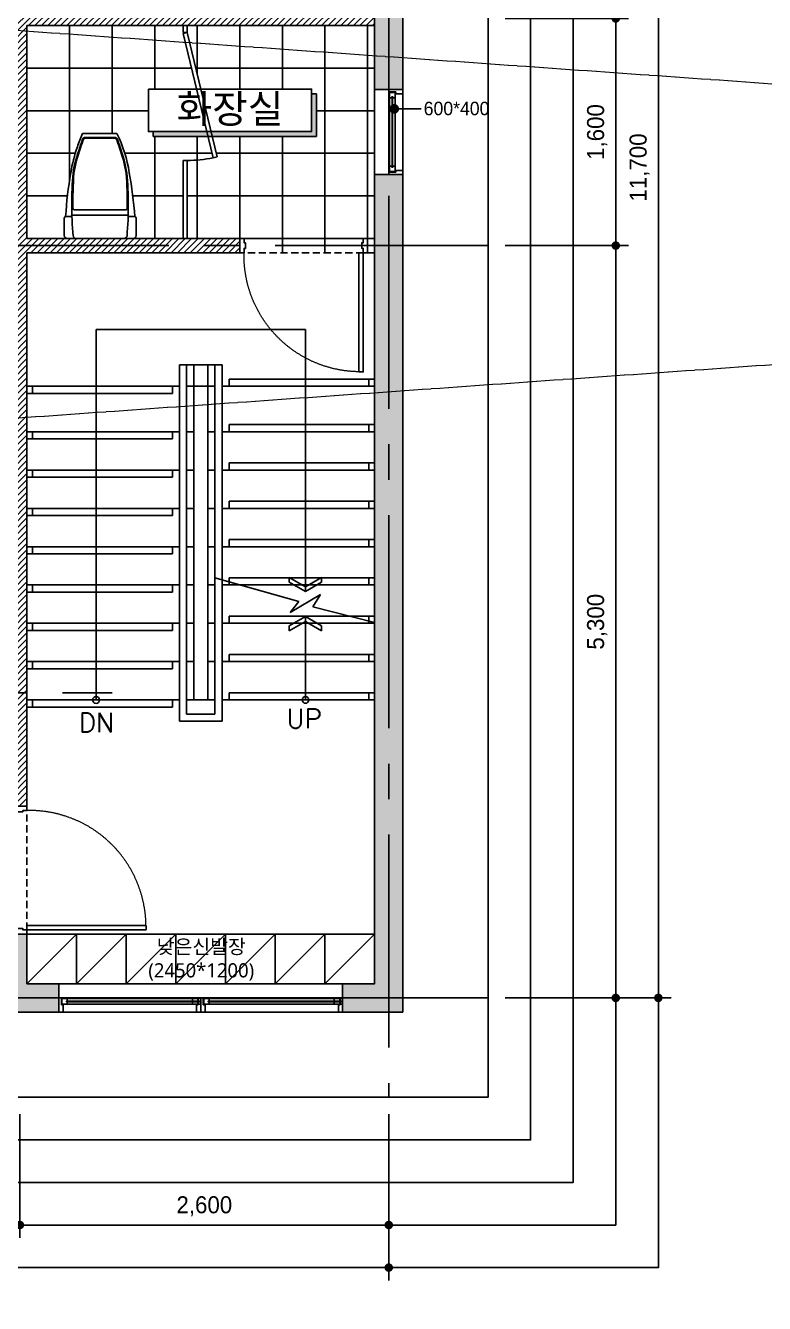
# Model space of a CAD drawing. Header units: millimetres. Extents: x -224448 to 1592092, y -164641 to 319001.
# Drawn here: x 82742 to 87950, y 82909 to 91912 of the extents above; entities that cross this region are included whole.
import ezdxf
from ezdxf.enums import TextEntityAlignment as Align

# ---------------------------------------------------------------- set-up
doc = ezdxf.new("R2010")
doc.units = ezdxf.units.MM
for name, pattern in [('CEN', [62, 60, -1, 0, -1]), ('CENTER2', [1.125, 0.75, -0.125, 0.125, -0.125]), ('HIDDEN', [9.525, 6.35, -3.175])]:
    doc.linetypes.add(name, pattern=pattern)
doc.layers.get('Defpoints').update_dxf_attribs({"color": 35})
for name, color, linetype in [('ARREA', 1, 'Continuous'), ('CORE', 7, 'Continuous'), ('DIM', 3, 'Continuous'), ('FUR', 6, 'Continuous'), ('i-furn-bath', 6, 'Continuous'), ('I-SYM', 4, 'Continuous'), ('I-TEXT', 7, 'Continuous'), ('I_CON', 2, 'Continuous'), ('I_DOOR', 4, 'Continuous'), ('I_FUR', 6, 'Continuous'), ('I_HAT', 8, 'Continuous'), ('I_TXT', 7, 'Continuous'), ('I_WALL', 3, 'Continuous'), ('I_WIN', 5, 'Continuous')]:
    doc.layers.add(name, color=color, linetype=linetype)
doc.layers.add('I_CEN', color=1, linetype='CEN', lineweight=13)
doc.layers.add('I_DIM', color=1, linetype='Continuous', lineweight=13)
doc.styles.add('HY울릉도', font='')
doc.styles.add('IABU-글꼴스타일', font='')
doc.styles.add('NTOP', font='Dotum.ttf')
doc.styles.add('ROMANS', font='romans', dxfattribs={"height": 135})
doc.styles.add('맑은고딕', font='malgun.ttf')
doc.styles.get('HY울릉도').set_extended_font_data('HY울릉도L')
doc.styles.get('IABU-글꼴스타일').set_extended_font_data('HY울릉도L')
doc.dimstyles.new('IABC-100 (SUB)', dxfattribs={"dimscale": 60, "dimtxt": 2, "dimasz": 1, "dimexe": 1.5, "dimexo": 2, "dimgap": 1, "dimtad": 1, "dimdec": 0, "dimdsep": 46, "dimlunit": 6, "dimtxsty": 'IABU-글꼴스타일', "dimblk": '1234_Dot', "dimcen": 1, "dimclrd": 4, "dimclre": 4, "dimclrt": 7, "dimadec": 0, "dimazin": 0, "dimtfac": 1, "dimtdec": 0, "dimtix": 1, "dimtmove": 2, "dimatfit": 3, "dimldrblk": '1234_Dot', "dimfxl": 2, "dimtolj": 1, "dimtzin": 0, "dimarcsym": 0})

# ---------------------------------------------------------------- blocks, each defined once
blk = doc.blocks.new('klsdfa')
at = {"layer": 'I_CEN'}
blk.add_arc((2937606.3, -1355168), 820.3, 90.70525, 181.30421, dxfattribs=at)
at = {"layer": 'I_DOOR'}
for points in [[(2937596.2, -1354346.6), (2937596.2, -1355186.6), (2937626.2, -1355186.6), (2937626.2, -1354346.6)], [(2936756.2, -1355186.6), (2936756.2, -1355286.6), (2936786.2, -1355286.6), (2936786.2, -1355256.6), (2936796.2, -1355256.6), (2936796.2, -1355216.6), (2936786.2, -1355216.6), (2936786.2, -1355186.6), (2936756.2, -1355186.6)], [(2937656.2, -1355186.6), (2937656.2, -1355286.6), (2937626.2, -1355286.6), (2937626.2, -1355256.6), (2937616.2, -1355256.6), (2937616.2, -1355216.6), (2937626.2, -1355216.6), (2937626.2, -1355186.6), (2937656.2, -1355186.6)]]:
    blk.add_lwpolyline(points, close=True, dxfattribs=at)
at = {"layer": 'I_FUR', "color": 8, "linetype": 'HIDDEN', "ltscale": 8}
for p, q in [((2937626.2, -1355186.6), (2936786.2, -1355186.6)), ((2936786.2, -1355286.6), (2937626.2, -1355286.6))]:
    blk.add_line(p, q, dxfattribs=at)
blk = doc.blocks.new('ff')
at = {"layer": 'I_WIN', "linetype": 'Continuous'}
for p, q in [((43740, 8610), (43710, 8610)), ((43710, 8610), (43710, 8519.1)), ((43727.4, 8510.1), (43727.4, 8559.1)), ((43727.4, 8559.1), (43740, 8559.1)), ((43730.7, 8514.8), (43730.7, 8554.8)), ((43730.7, 8554.8), (43768.7, 8554.8)), ((44289.3, 8554.8), (43730.7, 8554.8)), ((43740, 8559.1), (43740, 8610)), ((43768.7, 8554.8), (43768.7, 8540.1)), ((44289.3, 8554.8), (44251.3, 8554.8)), ((44251.3, 8554.8), (44251.3, 8540.1)), ((44289.3, 8554.8), (44251.3, 8554.8)), ((44251.3, 8554.8), (44251.3, 8540.1)), ((44280, 8561.1), (44280, 8610)), ((44280, 8610), (44310, 8610)), ((44280, 8559), (44280, 8561.1)), ((44292.6, 8559), (44280, 8559)), ((44289.3, 8514.8), (44289.3, 8554.8)), ((44289.3, 8514.8), (44289.3, 8554.8)), ((44292.6, 8510), (44292.6, 8559)), ((44310, 8610), (44310, 8519.1)), ((44310, 8610), (44310, 8519)), ((43710, 8519.1), (43710, 8510.1)), ((43710, 8510.1), (43727.4, 8510.1)), ((43768.7, 8514.8), (43730.7, 8514.8)), ((44289.3, 8514.8), (43730.7, 8514.8)), ((43768.7, 8540.1), (43763.2, 8538.3)), ((43763.2, 8538.3), (43763.2, 8531.9)), ((44256.8, 8537.1), (43763.2, 8537.1)), ((43763.2, 8533.1), (44256.8, 8533.1)), ((43763.2, 8531.9), (43768.7, 8530.1)), ((43768.7, 8540.9), (43771.5, 8539.5)), ((43768.7, 8529.3), (43771.5, 8530.7)), ((43768.7, 8530.1), (43768.7, 8514.8)), ((43771.5, 8539.5), (43772, 8538.5)), ((43771.5, 8530.7), (43772, 8531.7)), ((43772, 8538.5), (43772.5, 8537.1)), ((43772, 8531.7), (43772.5, 8533.1)), ((44248, 8538.5), (44247.5, 8537.1)), ((44248, 8538.5), (44247.5, 8537.1)), ((44248, 8531.7), (44247.5, 8533.1)), ((44248, 8531.7), (44247.5, 8533.1)), ((44248.5, 8539.5), (44248, 8538.5)), ((44248.5, 8539.5), (44248, 8538.5)), ((44248.5, 8530.7), (44248, 8531.7)), ((44248.5, 8530.7), (44248, 8531.7)), ((44251.3, 8540.9), (44248.5, 8539.5)), ((44251.3, 8540.9), (44248.5, 8539.5)), ((44251.3, 8529.3), (44248.5, 8530.7)), ((44251.3, 8529.3), (44248.5, 8530.7)), ((44251.3, 8540.1), (44256.8, 8538.3)), ((44251.3, 8540.1), (44256.8, 8538.3)), ((44256.8, 8531.9), (44251.3, 8530.1)), ((44256.8, 8531.9), (44251.3, 8530.1)), ((44251.3, 8530.1), (44251.3, 8514.8)), ((44251.3, 8530.1), (44251.3, 8514.8)), ((44251.3, 8514.8), (44289.3, 8514.8)), ((44251.3, 8514.8), (44289.3, 8514.8)), ((44254.8, 8537.1), (44254.8, 8533.1)), ((44254.8, 8537.1), (44254.8, 8533.1)), ((44256.8, 8538.3), (44256.8, 8531.9)), ((44256.8, 8538.3), (44256.8, 8531.9)), ((44310, 8510), (44292.6, 8510)), ((44310, 8519.1), (44310, 8510.1)), ((44310, 8519), (44310, 8510))]:
    blk.add_line(p, q, dxfattribs=at)
blk.add_lwpolyline([(44310, 8610), (43710, 8610), (43710, 8510.1), (44310, 8510.1)], dxfattribs=at)
blk = doc.blocks.new('win101')
at = {"layer": 'I_WIN', "linetype": 'Continuous'}
for p, q in [((-123185.3, -156809.4), (-123185.3, -156800.4)), ((-123185.3, -156800.4), (-123167.9, -156800.4)), ((-123185.3, -156809.5), (-123185.3, -156800.5)), ((-123185.3, -156900.4), (-123185.3, -156809.4)), ((-123185.3, -156900.4), (-123185.3, -156809.5)), ((-123167.9, -156800.4), (-123167.9, -156849.4)), ((-123126.6, -156805.2), (-123164.6, -156805.2)), ((-123164.6, -156805.2), (-123164.6, -156845.2)), ((-123164.6, -156805.2), (-122185.3, -156805.2)), ((-123126.6, -156805.2), (-123164.6, -156805.2)), ((-123164.6, -156805.2), (-123164.6, -156845.2)), ((-123132.2, -156822.3), (-123126.6, -156820.5)), ((-123132.2, -156822.3), (-123126.6, -156820.5)), ((-123132.2, -156828.8), (-123132.2, -156822.3)), ((-123132.2, -156828.8), (-123132.2, -156822.3)), ((-123130.1, -156827.5), (-123130.1, -156823.5)), ((-123130.1, -156827.5), (-123130.1, -156823.5)), ((-123126.6, -156820.5), (-123126.6, -156805.2)), ((-123126.6, -156820.5), (-123126.6, -156805.2)), ((-123126.6, -156819.7), (-123123.9, -156821.1)), ((-123126.6, -156819.7), (-123123.9, -156821.1)), ((-122185.3, -156823.5), (-123126.6, -156823.5)), ((-123123.9, -156821.1), (-123123.3, -156822.1)), ((-123123.9, -156821.1), (-123123.3, -156822.1)), ((-123123.3, -156822.1), (-123122.8, -156823.5)), ((-123123.3, -156822.1), (-123122.8, -156823.5)), ((-122247.3, -156822.1), (-122247.8, -156823.5)), ((-122246.8, -156821.1), (-122247.3, -156822.1)), ((-122244, -156819.7), (-122246.8, -156821.1)), ((-122244, -156820.5), (-122244, -156805.2)), ((-122244, -156805.2), (-122206, -156805.2)), ((-122238.5, -156822.3), (-122244, -156820.5)), ((-122238.5, -156828.8), (-122238.5, -156822.3)), ((-122206, -156805.2), (-122206, -156845.2)), ((-122185.3, -156800.5), (-122202.8, -156800.5)), ((-122202.8, -156800.5), (-122202.8, -156849.5)), ((-122185.3, -156809.5), (-122185.3, -156800.5)), ((-122185.3, -156900.4), (-122185.3, -156809.5)), ((-123155.3, -156900.4), (-123185.3, -156900.4)), ((-123167.9, -156849.4), (-123155.3, -156849.4)), ((-123164.6, -156845.2), (-123126.6, -156845.2)), ((-123164.6, -156845.2), (-122185.3, -156845.2)), ((-123164.6, -156845.2), (-123126.6, -156845.2)), ((-123155.3, -156849.4), (-123155.3, -156851.5)), ((-123155.3, -156851.5), (-123155.3, -156900.4)), ((-123126.6, -156830.5), (-123132.2, -156828.8)), ((-123126.6, -156830.5), (-123132.2, -156828.8)), ((-123126.6, -156827.5), (-122185.3, -156827.5)), ((-123126.6, -156831.3), (-123123.9, -156830)), ((-123126.6, -156831.3), (-123123.9, -156830)), ((-123126.6, -156845.2), (-123126.6, -156830.5)), ((-123126.6, -156845.2), (-123126.6, -156830.5)), ((-123123.9, -156830), (-123123.3, -156829)), ((-123123.9, -156830), (-123123.3, -156829)), ((-123123.3, -156829), (-123122.8, -156827.5)), ((-123123.3, -156829), (-123122.8, -156827.5)), ((-122247.3, -156829), (-122247.8, -156827.5)), ((-122246.8, -156830), (-122247.3, -156829)), ((-122244, -156831.3), (-122246.8, -156830)), ((-122244, -156830.5), (-122238.5, -156828.8)), ((-122244, -156845.2), (-122244, -156830.5)), ((-122206, -156845.2), (-122244, -156845.2)), ((-122202.8, -156849.5), (-122215.3, -156849.5)), ((-122215.3, -156849.5), (-122215.3, -156900.4)), ((-122215.3, -156900.4), (-122185.3, -156900.4))]:
    blk.add_line(p, q, dxfattribs=at)
blk.add_lwpolyline([(-123185.3, -156900.4), (-122185.3, -156900.4), (-122185.3, -156800.5), (-123185.3, -156800.5)], close=True, dxfattribs=at)
blk = doc.blocks.new('55')
at = {"layer": 'CORE', "color": 1}
for p, q in [((43002.5, 6190), (43002.5, 8800)), ((43002.5, 8080), (43002.5, 8800)), ((44477.5, 8800), (43002.5, 8800)), ((44477.5, 6953.3), (44477.5, 8800)), ((42555, 8400), (42555, 8350)), ((43540, 8350), (43540, 8400)), ((43940, 8450), (44965, 8450)), ((43940, 8400), (43940, 8450)), ((44925, 8450), (44925, 8400)), ((42515, 8350), (43540, 8350)), ((43940, 8130), (44965, 8130)), ((43940, 8080), (43940, 8130)), ((44925, 8130), (44925, 8080)), ((42515, 8030), (43540, 8030)), ((42555, 8080), (42555, 8030)), ((43540, 8030), (43540, 8080)), ((43940, 7860), (44965, 7860)), ((43940, 7810), (43940, 7860)), ((44925, 7860), (44925, 7810)), ((42515, 7760), (43540, 7760)), ((42555, 7810), (42555, 7760)), ((43540, 7760), (43540, 7810)), ((43940, 7590), (44965, 7590)), ((43940, 7540), (43940, 7590)), ((44925, 7590), (44925, 7540)), ((42515, 7490), (43540, 7490)), ((42555, 7540), (42555, 7490)), ((43540, 7490), (43540, 7540)), ((43940, 7320), (44965, 7320)), ((43940, 7270), (43940, 7320)), ((44925, 7320), (44925, 7270)), ((42515, 7220), (43540, 7220)), ((42555, 7270), (42555, 7220)), ((43540, 7220), (43540, 7270)), ((43840, 7049.5), (44430.8, 6883.2)), ((43940, 7050), (44965, 7050)), ((43940, 7000), (43940, 7050)), ((44925, 7050), (44925, 7000)), ((42515, 6950), (43540, 6950)), ((42555, 7000), (42555, 6950)), ((43540, 6950), (43540, 7000)), ((44371, 6807.4), (44584, 6933.7)), ((44584, 6933.7), (44528.8, 6846.9)), ((44430.8, 6883.2), (44371, 6807.4)), ((44528.8, 6846.9), (44965, 6736.5)), ((43940, 6780), (44965, 6780)), ((43940, 6730), (43940, 6780)), ((44477.5, 6190), (44477.5, 6777.4)), ((44925, 6780), (44925, 6730)), ((42515, 6680), (43540, 6680)), ((42555, 6730), (42555, 6680)), ((43540, 6680), (43540, 6730)), ((43940, 6510), (44965, 6510)), ((43940, 6460), (43940, 6510)), ((44925, 6510), (44925, 6460)), ((42515, 6410), (43540, 6410)), ((42555, 6460), (42555, 6410)), ((43540, 6410), (43540, 6460)), ((43940, 6240), (44965, 6240)), ((43940, 6190), (43940, 6240)), ((44925, 6240), (44925, 6190)), ((42515, 6140), (43540, 6140)), ((42555, 6190), (42555, 6140)), ((43540, 6140), (43540, 6190))]:
    blk.add_line(p, q, dxfattribs=at)
at = {"layer": 'CORE'}
for p, q in [((43590, 6040), (43590, 8550)), ((43590, 8550), (43890, 8550)), ((43640, 6090), (43640, 8550)), ((43690, 6190), (43690, 8550)), ((43790, 6190), (43790, 8550)), ((43840, 6090), (43840, 8550)), ((43890, 6040), (43890, 8550)), ((42515, 8400), (43590, 8400)), ((43640, 8400), (43690, 8400)), ((43640, 8400), (43840, 8400)), ((43790, 8400), (43840, 8400)), ((43890, 8400), (44965, 8400)), ((42515, 8080), (43590, 8080)), ((43640, 8080), (43690, 8080)), ((43790, 8080), (43840, 8080)), ((43890, 8080), (44965, 8080)), ((42515, 7810), (43590, 7810)), ((43640, 7810), (43690, 7810)), ((43790, 7810), (43840, 7810)), ((43890, 7810), (44965, 7810)), ((42515, 7540), (43590, 7540)), ((43640, 7540), (43690, 7540)), ((43790, 7540), (43840, 7540)), ((43890, 7540), (44965, 7540)), ((42515, 7270), (43590, 7270)), ((43640, 7270), (43690, 7270)), ((43790, 7270), (43840, 7270)), ((43890, 7270), (44965, 7270)), ((44477.5, 6988), (44363.2, 7054)), ((44363.2, 7054), (44363.2, 7019.3)), ((44477.5, 6988), (44591.8, 7054)), ((44591.8, 7054), (44591.8, 7019.3)), ((42515, 7000), (43590, 7000)), ((43640, 7000), (43690, 7000)), ((43790, 7000), (43840, 7000)), ((43890, 7000), (44965, 7000)), ((44477.5, 6953.3), (44363.2, 7019.3)), ((44477.5, 6953.3), (44591.8, 7019.3)), ((44477.5, 6777.4), (44363.2, 6711.5)), ((44477.5, 6777.4), (44591.8, 6711.5)), ((42515, 6730), (43590, 6730)), ((43640, 6730), (43690, 6730)), ((43790, 6730), (43840, 6730)), ((43890, 6730), (44965, 6730)), ((44477.5, 6742.8), (44363.2, 6676.8)), ((44363.2, 6676.8), (44363.2, 6711.5)), ((44477.5, 6742.8), (44591.8, 6676.8)), ((44591.8, 6676.8), (44591.8, 6711.5)), ((42515, 6460), (43590, 6460)), ((43640, 6460), (43690, 6460)), ((43790, 6460), (43840, 6460)), ((43890, 6460), (44965, 6460)), ((42515, 6190), (43590, 6190)), ((43640, 6190), (43840, 6190)), ((43890, 6190), (44965, 6190)), ((43590, 6040), (43890, 6040)), ((43640, 6090), (43840, 6090))]:
    blk.add_line(p, q, dxfattribs=at)
for centre, radius in [((43002.5, 6190), 24.4), ((44477.5, 6190), 23.2)]:
    blk.add_circle(centre, radius, dxfattribs=at)
at = {"layer": 'CORE', "color": 2, "style": 'ROMANS'}
for s, p in [('UP', (44468.7, 5991.5)), ('DN', (43004.5, 5963.3))]:
    blk.add_text(s, height=135, dxfattribs=at).set_placement(p, align=Align.CENTER)
blk = doc.blocks.new('j1')
at = {"layer": 'i-furn-bath', "color": 6}
for p, q in [((19910.7, 13515.2), (19444, 13515.2)), ((19424, 13495.2), (19424.2, 13371)), ((19931, 13371), (19930.8, 13495.2)), ((19434.2, 13361), (19480.4, 13361)), ((19480.4, 13350.3), (19876.9, 13350.1)), ((19876.6, 13360.9), (19921, 13361)), ((19801.3, 12776.1), (19560.6, 12776.1))]:
    blk.add_line(p, q, dxfattribs=at)
at = {"layer": 'i-furn-bath', "color": 8}
for p, q in [((19859.5, 13313.5), (19497.1, 13313)), ((19788.3, 12808.5), (19570.5, 12808.7)), ((19788.3, 12803.5), (19570.5, 12803.7))]:
    blk.add_line(p, q, dxfattribs=at)
at = {"layer": 'i-furn-bath', "color": 6}
for centre, radius, start, end in [((19444, 13495.2), 20, 90.08414, 180.08414), ((19508.3, 13495.3), 20, 90.08414, 180.08414), ((19910.8, 13495.2), 20, 0.08414, 90.08414), ((19434.2, 13371), 10, 180.08414, 270.08414), ((21971.8, 13520.8), 2542.6, 183.6048, 190.62391), ((17396, 13502.2), 2528.9, 349.76152, 356.7996), ((19921, 13371), 10, 270.08414, 0.08414), ((20391.9, 13192.6), 929.8, 188.69222, 206.61254), ((18965.1, 13190.5), 929.8, 339.86124, 351.47605), ((19243.8, 13047.5), 602.6, 336.74295, 343.4052), ((19243.8, 13047.5), 620.1, 334.04552, 343.4052)]:
    blk.add_arc(centre, radius, start, end, dxfattribs=at)
at = {"layer": 'i-furn-bath', "color": 8}
for centre, radius, start, end in [((19847.8, 13495.2), 20, 0.08414, 90.08414), ((21965.8, 13283.6), 2486.5, 175.04644, 185.29838), ((17399.4, 13268.9), 2478.9, 355.04006, 5.28477), ((21955.6, 13257.9), 2468.9, 178.95124, 184.71787), ((19497.1, 13303), 10, 90.08414, 178.95124), ((19859.5, 13303.5), 10, 1.21704, 90.08414), ((17401.2, 13251.3), 2468.9, 355.45041, 1.21704), ((20392.6, 13192.6), 913.1, 188.72366, 200.37929), ((20392.6, 13192.6), 908.1, 188.72366, 200.37929), ((18964.4, 13190.5), 908.1, 339.78899, 351.44461), ((18963.9, 13199.4), 916.6, 339.27822, 350.91152), ((20084.1, 13044.5), 573.1, 197.21229, 204.19184), ((20084.1, 13044.5), 568.1, 197.21615, 204.19717), ((19243.8, 13047.5), 597.6, 336.74295, 343.4052), ((19570.5, 12813.7), 10, 203.56976, 270.44477), ((19570.5, 12813.7), 5, 203.56976, 270.44477), ((19788.2, 12813.5), 5, 270.44477, 336.74295), ((19788.2, 12813.5), 10, 270.44477, 336.74295)]:
    blk.add_arc(centre, radius, start, end, dxfattribs=at)
blk = doc.blocks.new('1234_Dot')
at = {"color": 0, "linetype": 'ByBlock', "lineweight": -2}
blk.add_line((-0.5, 0), (-1, 0), dxfattribs=at)
at = {"color": 0, "linetype": 'ByBlock', "const_width": 0.5}
blk.add_lwpolyline([(-0.25, 0, 1), (0.25, 0, 1)], format="xyb", close=True, dxfattribs=at)
blk = doc.blocks.new('*D177')
at = {"layer": 'Defpoints', "color": 0, "ltscale": 50, "transparency": 16777216}
for p in [(86002.5, 91961.6), (86002.5, 90361.6), (86902.5, 90361.6)]:
    blk.add_point(p, dxfattribs=at)
at = {"layer": 'DIM', "color": 4, "lineweight": -2, "ltscale": 50, "transparency": 16777216}
for p, q in [((86122.5, 91961.6), (86992.5, 91961.6)), ((86902.5, 91901.6), (86902.5, 90421.6)), ((86122.5, 90361.6), (86992.5, 90361.6))]:
    blk.add_line(p, q, dxfattribs=at)
at = {"layer": 'DIM', "color": 4, "lineweight": -2, "ltscale": 50, "transparency": 16777216, "xscale": 60, "yscale": 60, "zscale": 60}
for p, rotation in [((86902.5, 91961.6), 90), ((86902.5, 90361.6), 270)]:
    blk.add_blockref('1234_Dot', p, dxfattribs=dict(at, rotation=rotation))
at = {"layer": 'DIM', "color": 7, "ltscale": 50, "transparency": 16777216, "insert": (86771.1, 91161.6), "char_height": 120, "attachment_point": 5, "rotation": 90, "style": 'IABU-글꼴스타일'}
blk.add_mtext('\\A1;1,600', dxfattribs=at)
blk = doc.blocks.new('*D178')
at = {"layer": 'Defpoints', "color": 0, "ltscale": 50, "transparency": 16777216}
for p in [(86002.5, 90361.6), (86002.5, 85061.6), (86902.5, 85061.6)]:
    blk.add_point(p, dxfattribs=at)
at = {"layer": 'DIM', "color": 4, "lineweight": -2, "ltscale": 50, "transparency": 16777216}
for p, q in [((86122.5, 90361.6), (86992.5, 90361.6)), ((86902.5, 90301.6), (86902.5, 85121.6)), ((86122.5, 85061.6), (86992.5, 85061.6))]:
    blk.add_line(p, q, dxfattribs=at)
at = {"layer": 'DIM', "color": 4, "lineweight": -2, "ltscale": 50, "transparency": 16777216, "xscale": 60, "yscale": 60, "zscale": 60}
for p, rotation in [((86902.5, 90361.6), 90), ((86902.5, 85061.6), 270)]:
    blk.add_blockref('1234_Dot', p, dxfattribs=dict(at, rotation=rotation))
at = {"layer": 'DIM', "color": 7, "ltscale": 50, "transparency": 16777216, "insert": (86771.1, 87711.6), "char_height": 120, "attachment_point": 5, "rotation": 90, "style": 'IABU-글꼴스타일'}
blk.add_mtext('\\A1;5,300', dxfattribs=at)
blk = doc.blocks.new('*D179')
at = {"layer": 'Defpoints', "color": 0, "ltscale": 50, "transparency": 16777216}
for p in [(86002.5, 96761.6), (87202.5, 96761.6), (86002.5, 85061.6)]:
    blk.add_point(p, dxfattribs=at)
at = {"layer": 'DIM', "color": 4, "lineweight": -2, "ltscale": 50, "transparency": 16777216}
for p, q in [((86122.5, 96761.6), (87292.5, 96761.6)), ((87202.5, 85121.6), (87202.5, 96701.6)), ((86122.5, 85061.6), (87292.5, 85061.6))]:
    blk.add_line(p, q, dxfattribs=at)
at = {"layer": 'DIM', "color": 4, "lineweight": -2, "ltscale": 50, "transparency": 16777216, "xscale": 60, "yscale": 60, "zscale": 60}
for p, rotation in [((87202.5, 96761.6), 90), ((87202.5, 85061.6), 270)]:
    blk.add_blockref('1234_Dot', p, dxfattribs=dict(at, rotation=rotation))
at = {"layer": 'DIM', "color": 7, "ltscale": 50, "transparency": 16777216, "insert": (87071.1, 90911.6), "char_height": 120, "attachment_point": 5, "rotation": 90, "style": 'IABU-글꼴스타일'}
blk.add_mtext('\\A1;11,700', dxfattribs=at)
blk = doc.blocks.new('*D185')
at = {"layer": 'Defpoints', "color": 0, "ltscale": 50, "transparency": 16777216}
for p in [(82702.5, 84361.6), (85302.5, 84361.6), (82702.5, 83461.6)]:
    blk.add_point(p, dxfattribs=at)
at = {"layer": 'DIM', "color": 4, "lineweight": -2, "ltscale": 50, "transparency": 16777216}
for p, q in [((82702.5, 84241.6), (82702.5, 83371.6)), ((85302.5, 84241.6), (85302.5, 83371.6)), ((85242.5, 83461.6), (82762.5, 83461.6))]:
    blk.add_line(p, q, dxfattribs=at)
at = {"layer": 'DIM', "color": 4, "lineweight": -2, "ltscale": 50, "transparency": 16777216, "xscale": 60, "yscale": 60, "zscale": 60, "rotation": 180}
blk.add_blockref('1234_Dot', (82702.5, 83461.6), dxfattribs=at)
at = {"layer": 'DIM', "color": 4, "lineweight": -2, "ltscale": 50, "transparency": 16777216, "xscale": 60, "yscale": 60, "zscale": 60}
blk.add_blockref('1234_Dot', (85302.5, 83461.6), dxfattribs=at)
at = {"layer": 'DIM', "color": 7, "ltscale": 50, "transparency": 16777216, "insert": (84002.5, 83593.1), "char_height": 120, "attachment_point": 5, "style": 'IABU-글꼴스타일'}
blk.add_mtext('\\A1;2,600', dxfattribs=at)
blk = doc.blocks.new('*D186')
at = {"layer": 'Defpoints', "color": 0, "ltscale": 50, "transparency": 16777216}
for p in [(72802.5, 84361.6), (85302.5, 84361.6), (72802.5, 83161.6)]:
    blk.add_point(p, dxfattribs=at)
at = {"layer": 'DIM', "color": 4, "lineweight": -2, "ltscale": 50, "transparency": 16777216}
for p, q in [((72802.5, 84241.6), (72802.5, 83071.6)), ((85302.5, 84241.6), (85302.5, 83071.6)), ((85242.5, 83161.6), (72862.5, 83161.6))]:
    blk.add_line(p, q, dxfattribs=at)
at = {"layer": 'DIM', "color": 4, "lineweight": -2, "ltscale": 50, "transparency": 16777216, "xscale": 60, "yscale": 60, "zscale": 60, "rotation": 180}
blk.add_blockref('1234_Dot', (72802.5, 83161.6), dxfattribs=at)
at = {"layer": 'DIM', "color": 4, "lineweight": -2, "ltscale": 50, "transparency": 16777216, "xscale": 60, "yscale": 60, "zscale": 60}
blk.add_blockref('1234_Dot', (85302.5, 83161.6), dxfattribs=at)
at = {"layer": 'DIM', "color": 7, "ltscale": 50, "transparency": 16777216, "insert": (79052.5, 83293.1), "char_height": 120, "attachment_point": 5, "style": 'IABU-글꼴스타일'}
blk.add_mtext('\\A1;12,500', dxfattribs=at)

msp = doc.modelspace()

# ---------------------------------------------------------------- hatches: boundary and pattern name
at = {"layer": 'I-SYM', "linetype": 'Continuous', "ltscale": 0.5}
h = msp.add_hatch(color=9, dxfattribs=at)
h.dxf.hatch_style = 1
edge = h.paths.add_edge_path()
edge.add_arc((85341.513, 91324.733), 34.266, 0, 360)
at = {"layer": 'I_HAT'}
h = msp.add_hatch(color=256, dxfattribs=at)
h.dxf.hatch_style = 1
h.paths.add_polyline_path([(73302.484, 96861.633), (72702.484, 96861.633), (72702.484, 96661.633), (72711.564, 96661.633), (72802.484, 96661.633), (72902.484, 96661.633), (73302.484, 96661.633)])
h.paths.add_polyline_path([(72902.484, 95761.633), (72702.484, 95761.633), (72702.484, 84961.633), (73302.484, 84961.633), (73302.484, 85161.633), (72902.484, 85161.633), (72902.484, 88311.633), (72902.484, 90311.633), (72902.484, 94511.633)])
h.paths.add_polyline_path([(82977.484, 85161.633), (82752.484, 85161.633), (82752.484, 85511.633), (82652.484, 85511.633), (82652.484, 85161.633), (82152.484, 85161.633), (82152.484, 84961.633), (82977.484, 84961.633)])
h.paths.add_polyline_path([(85402.484, 90861.633), (85202.484, 90861.633), (85202.484, 85161.633), (84977.484, 85161.633), (84977.484, 84961.633), (85402.484, 84961.633)])
h.paths.add_polyline_path([(85402.484, 94263.236), (85202.484, 94263.236), (85202.484, 91811.633), (85202.484, 91461.633), (85402.484, 91461.633)])
h.paths.add_polyline_path([(85402.484, 96661.633), (85402.484, 96861.633), (84802.484, 96861.633), (84802.484, 96661.633), (85202.484, 96661.633), (85202.484, 94611.633), (85202.484, 94263.236), (85402.484, 94263.236)])
h = msp.add_hatch(dxfattribs=at)
h.set_pattern_fill('ANSI31', color=256, scale=10)
h.set_pattern_definition([(45, (-20650, 42020), (-22.45064, 22.45064), [])])
h.paths.add_polyline_path([(85202.484, 92011.633), (82752.484, 92011.633), (82752.484, 92061.633), (82652.484, 92061.633), (82652.484, 87261.633), (81352.484, 87261.633), (81352.484, 86811.633), (81452.484, 86811.633), (81452.484, 87161.633), (82652.484, 87161.633), (82652.484, 86411.633), (82752.484, 86411.633), (82752.484, 90311.633), (84252.484, 90311.633), (84252.484, 90411.633), (82752.484, 90411.633), (82752.484, 91911.633), (85202.484, 91911.633)])
h.paths.add_polyline_path([(82752.484, 94411.633), (84402.484, 94411.633), (84402.484, 94511.633), (82752.484, 94511.633), (82752.484, 95711.633), (82652.484, 95711.633), (82652.484, 94411.633), (82652.484, 92961.633), (82752.484, 92961.633)])
h.paths.add_polyline_path([(85202.484, 94511.633), (85002.484, 94511.633), (85002.484, 94502.554), (85002.484, 94411.633), (85202.484, 94411.633)])
h.paths.add_polyline_path([(81452.484, 85511.633), (81352.484, 85511.633), (81352.484, 85161.633), (81452.484, 85161.633)])
h.paths.add_polyline_path([(77852.484, 91011.633), (77752.484, 91011.633), (77752.484, 90961.633), (72902.484, 90961.633), (72902.484, 90861.633), (77752.484, 90861.633), (77752.484, 86111.633), (77852.484, 86111.633)])
h.paths.add_polyline_path([(77852.484, 85211.633), (77752.484, 85211.633), (77752.484, 85161.633), (77852.484, 85161.633)])
h.paths.add_polyline_path([(77852.484, 96661.633), (77752.484, 96661.633), (77752.484, 91911.633), (77852.484, 91911.633)])
h = msp.add_hatch(dxfattribs=at)
h.set_pattern_fill('_USER', color=256, scale=300, double=1, pattern_type=0)
h.set_pattern_definition([(0, (82752.48, 91911.63), (0, 300), []), (90, (82752.48, 91911.63), (-300, 2e-14), [])])
h.paths.add_polyline_path([(83852.484, 91854.569), (83881.641, 91861.633), (83852.484, 91861.633), (83852.484, 91911.633), (82752.484, 91911.633), (82752.484, 90411.633), (83035.476, 90411.633, -0.41421356), (83015.447, 90431.604), (83015.265, 90555.808, -0.41421356), (83025.25, 90565.823, -0.03071908), (83061.575, 90874.144, -0.05072261), (83108.153, 91056.459, -0.04086203), (83144.868, 91150.75), (83385.633, 91150.75, -0.07835189), (83473.464, 90874.749, -0.03063622), (83512.018, 90565.852, -0.41421356), (83522.032, 90555.867), (83522.215, 90431.663, -0.41421356), (83502.244, 90411.633), (83852.484, 90411.633), (83852.484, 90961.633), (83882.484, 90961.633), (83882.484, 90961.629, 0.05215282), (84064.402, 90979.875), (84027.919, 91130.458), (83642.61, 91130.458), (83642.61, 91164.208), (83608.86, 91164.208), (83608.86, 91464.208), (83947.059, 91464.208)])
h.paths.add_polyline_path([(85202.484, 90861.633), (85202.484, 91461.633), (85202.484, 91811.633), (85202.484, 91911.633), (83882.484, 91911.633), (83882.484, 91858.152), (83977.927, 91464.208), (84758.743, 91464.208), (84758.743, 91430.458), (84792.493, 91430.458), (84792.493, 91130.458), (84058.787, 91130.458), (84093.558, 90986.938), (84064.402, 90979.875, -0.05215282), (83882.484, 90961.629), (83882.484, 90411.633), (84252.484, 90411.633), (84282.484, 90411.633), (85122.484, 90411.633), (85152.484, 90411.633), (85202.484, 90411.633)])
h.paths.add_polyline_path([(85122.484, 90411.633), (84282.484, 90411.633), (84282.484, 90381.633), (84292.484, 90381.633), (84292.484, 90361.633), (85112.484, 90361.633), (85112.484, 90381.633), (85122.484, 90381.633)])
h.paths.add_polyline_path([(85112.484, 90361.633), (84292.484, 90361.633), (84292.484, 90341.633), (84282.484, 90341.633), (84282.484, 90311.633), (85122.484, 90311.633), (85122.484, 90341.633), (85112.484, 90341.633)])
h = msp.add_hatch(color=256, dxfattribs=at)
h.dxf.hatch_style = 1
h.paths.add_polyline_path([(84792.493, 91430.458), (84758.743, 91430.458), (84758.743, 91164.208), (83642.61, 91164.208), (83642.61, 91130.458), (84792.493, 91130.458)])

# ---------------------------------------------------------------- linework, layer by layer
at = {"layer": 'ARREA', "color": 1, "linetype": 'CENTER2', "ltscale": 2000}
for p, q in [((85302.484, 97461.633), (85302.484, 84361.633)), ((86002.484, 90361.633), (82052.484, 90361.633)), ((80752.484, 87211.633), (83352.484, 87211.633)), ((86002.484, 85061.633), (72102.484, 85061.633))]:
    msp.add_line(p, q, dxfattribs=at)
at = {"layer": 'Defpoints'}
for points in [[(70902.484, 98661.633), (87202.484, 98661.633), (87202.484, 83161.633), (70902.484, 83161.633)], [(71202.484, 98361.633), (86902.484, 98361.633), (86902.484, 83461.633), (71202.484, 83461.633)], [(71502.484, 98061.633), (86602.484, 98061.633), (86602.484, 83761.633), (71502.484, 83761.633)], [(71802.484, 97761.633), (86302.484, 97761.633), (86302.484, 84061.633), (71802.484, 84061.633)], [(72102.484, 97461.633), (86002.484, 97461.633), (86002.484, 84361.633), (72102.484, 84361.633)]]:
    msp.add_lwpolyline(points, close=True, dxfattribs=at)
at = {"layer": 'FUR'}
for p, q in [((83852.484, 91911.633), (83852.484, 91861.633)), ((83882.484, 91861.633), (83852.484, 91861.633)), ((83882.484, 91911.633), (83882.484, 91861.633)), ((83882.484, 90961.633), (83852.484, 90961.633)), ((83852.484, 90961.633), (83852.484, 90411.633)), ((83882.484, 90961.633), (83882.484, 90411.633)), ((83102.484, 85511.633), (83102.484, 85161.633)), ((83452.484, 85511.633), (83452.484, 85161.633)), ((83802.484, 85511.633), (83802.484, 85161.633)), ((84152.484, 85511.633), (84152.484, 85161.633)), ((84502.484, 85511.633), (84502.484, 85161.633)), ((84852.484, 85511.633), (84852.484, 85161.633))]:
    msp.add_line(p, q, dxfattribs=at)
for points in [[(84093.558, 90986.938), (84064.402, 90979.875), (83852.484, 91854.569), (83881.641, 91861.633)], [(82752.484, 85511.633), (85202.484, 85511.633), (85202.484, 85161.633), (82752.484, 85161.633)]]:
    msp.add_lwpolyline(points, close=True, dxfattribs=at)
msp.add_arc((83886.22, 91840.421), 878.799, 269.7014288, 281.6981502, dxfattribs=at)
at = {"layer": 'I-SYM', "color": 9, "linetype": 'Continuous', "ltscale": 0.5}
msp.add_line((85338.731, 91324.565), (85530.966, 91324.565), dxfattribs=at)
at = {"layer": 'I_CEN'}
for p, q in [((-107990, 105361.633), (312010, 75661.633)), ((312010, 105361.633), (-107990, 75661.633))]:
    msp.add_line(p, q, dxfattribs=at)
at = {"layer": 'I_CON', "color": 2}
for p, q in [((85402.484, 96661.633), (85402.484, 91461.633)), ((85202.484, 94611.633), (85202.484, 91811.633)), ((85202.484, 91811.633), (85202.484, 91461.633)), ((85202.484, 90861.633), (85202.484, 85161.633)), ((85402.484, 90861.633), (85402.484, 84961.633)), ((82752.484, 85511.633), (82652.484, 85511.633)), ((82752.484, 85511.633), (82752.484, 85161.633)), ((82977.484, 85161.633), (82752.484, 85161.633)), ((85202.484, 85161.633), (84977.484, 85161.633)), ((82977.484, 84961.633), (82152.484, 84961.633)), ((85402.484, 84961.633), (84977.484, 84961.633))]:
    msp.add_line(p, q, dxfattribs=at)
for points in [[(85402.484, 91461.633), (85202.484, 91461.633)], [(85202.484, 90861.633), (85402.484, 90861.633)], [(82977.484, 85161.633), (82977.484, 84961.633)], [(84977.484, 84961.633), (84977.484, 85161.633)]]:
    msp.add_lwpolyline(points, dxfattribs=at)
at = {"layer": 'I_HAT', "ltscale": 50}
for p, q in [((83102.484, 85511.633), (82752.484, 85161.633)), ((83452.484, 85511.633), (83102.484, 85161.633)), ((83802.484, 85511.633), (83452.484, 85161.633)), ((84152.484, 85511.633), (83802.484, 85161.633)), ((84502.484, 85511.633), (84152.484, 85161.633)), ((84852.484, 85511.633), (84502.484, 85161.633)), ((85202.484, 85511.633), (84852.484, 85161.633))]:
    msp.add_line(p, q, dxfattribs=at)
at = {"layer": 'I_TXT', "color": 142}
msp.add_lwpolyline([(83608.86, 91464.208), (84758.743, 91464.208), (84758.743, 91164.208), (83608.86, 91164.208)], close=True, dxfattribs=at)
msp.add_lwpolyline([(84758.743, 91430.458), (84792.493, 91430.458), (84792.493, 91130.458), (83642.61, 91130.458), (83642.61, 91164.208)], dxfattribs=at)
at = {"layer": 'I_WALL'}
for p, q in [((85202.484, 91911.633), (82752.484, 91911.633)), ((82752.484, 91911.633), (82752.484, 90411.633)), ((84252.484, 90411.633), (82752.484, 90411.633)), ((84252.484, 90411.633), (84252.484, 90311.633)), ((85202.484, 90411.633), (85152.484, 90411.633)), ((85152.484, 90411.633), (85152.484, 90311.633)), ((84252.484, 90311.633), (82752.484, 90311.633)), ((82752.484, 90311.633), (82752.484, 86411.633)), ((85202.484, 90311.633), (85152.484, 90311.633)), ((82752.484, 86411.633), (82652.484, 86411.633))]:
    msp.add_line(p, q, dxfattribs=at)
at = {"layer": 'I_WIN'}
for points in [[(85402.484, 91461.633), (85202.484, 91461.633), (85202.484, 90861.633), (85402.484, 90861.633)], [(82977.484, 84961.633), (84977.484, 84961.633), (84977.484, 85161.633), (82977.484, 85161.633)]]:
    msp.add_lwpolyline(points, close=True, dxfattribs=at)

# ---------------------------------------------------------------- block references
for name, p, rotation in [('ff', (76792.484, 135171.633), 270), ('j1', (102946.216, 103926.829), 180)]:
    msp.add_blockref(name, p, dxfattribs=dict(rotation=rotation))
msp.add_blockref('55', (40237.484, 80970.458))
at = {"layer": 'I_DIM'}
for p in [(206162.8, 241862.057), (207162.8, 241862.057)]:
    msp.add_blockref('win101', p, dxfattribs=at)
at = {"layer": 'I_DOOR', "color": 3, "xscale": -1, "rotation": 180}
msp.add_blockref('klsdfa', (-2852503.675, -1264875.007), dxfattribs=at)
at = {"layer": 'I_DOOR', "color": 3, "rotation": 270}
msp.add_blockref('klsdfa', (1437939.125, 3023167.793), dxfattribs=at)

# ---------------------------------------------------------------- texts
at = {"layer": 'I-TEXT', "color": 0, "insert": (86114.862, 91326.883), "char_height": 95, "width": 1132.16295, "attachment_point": 5, "style": 'NTOP'}
msp.add_mtext('\\pxql;600*400', dxfattribs=at)
at = {"layer": 'I_TXT', "color": 142, "insert": (84183.802, 91314.208), "char_height": 200, "width": 1149.88274, "attachment_point": 5, "style": 'HY울릉도'}
msp.add_mtext('{\\fPretendard Variable Medium|b0|i0|c129|p2;화장실}', dxfattribs=at)
at = {"layer": 'I_TXT', "insert": (83980.902, 85328.136), "char_height": 100, "width": 3000, "attachment_point": 5, "style": '맑은고딕'}
msp.add_mtext('낮은신발장\\P(2450*1200)', dxfattribs=at)

# ---------------------------------------------------------------- dimensions: what is measured, and where the dimension line sits
at = {"layer": 'DIM', "ltscale": 50}
for base, p1, p2, picture, middle in [((87202.484, 96761.633), (86002.484, 85061.633), (86002.484, 96761.633), '*D179', (87071.056, 90911.633)), ((86902.484, 90361.633), (86002.484, 91961.633), (86002.484, 90361.633), '*D177', (86771.056, 91161.633)), ((86902.484, 85061.633), (86002.484, 90361.633), (86002.484, 85061.633), '*D178', (86771.056, 87711.633))]:
    dim = msp.add_linear_dim(base=base, p1=p1, p2=p2, angle=90, dimstyle='IABC-100 (SUB)', dxfattribs=at)
    dim.commit()
    dim.dimension.update_dxf_attribs({"geometry": picture, "text_midpoint": middle})
for base, p2, picture, middle in [((72802.484, 83161.633), (72802.484, 84361.633), '*D186', (79052.484, 83293.062)), ((82702.484, 83461.633), (82702.484, 84361.633), '*D185', (84002.484, 83593.062))]:
    dim = msp.add_linear_dim(base=base, p1=(85302.484, 84361.633), p2=p2, dimstyle='IABC-100 (SUB)', dxfattribs=at)
    dim.commit()
    dim.dimension.update_dxf_attribs({"geometry": picture, "text_midpoint": middle})

doc.saveas('drawing.dxf')
